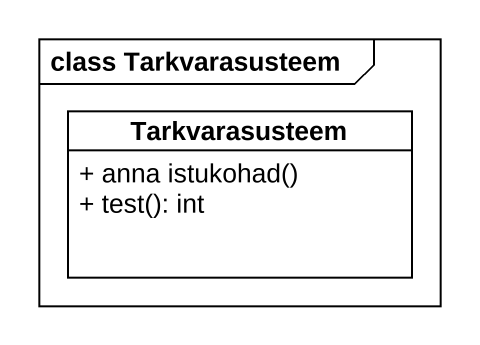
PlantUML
@startuml
mainframe class Tarkvarasusteem
hide circle
hide empty members
skinparam classAttributeIconSize 0
class Tarkvarasusteem {
  + anna istukohad()
  + test(): int
}
@enduml
